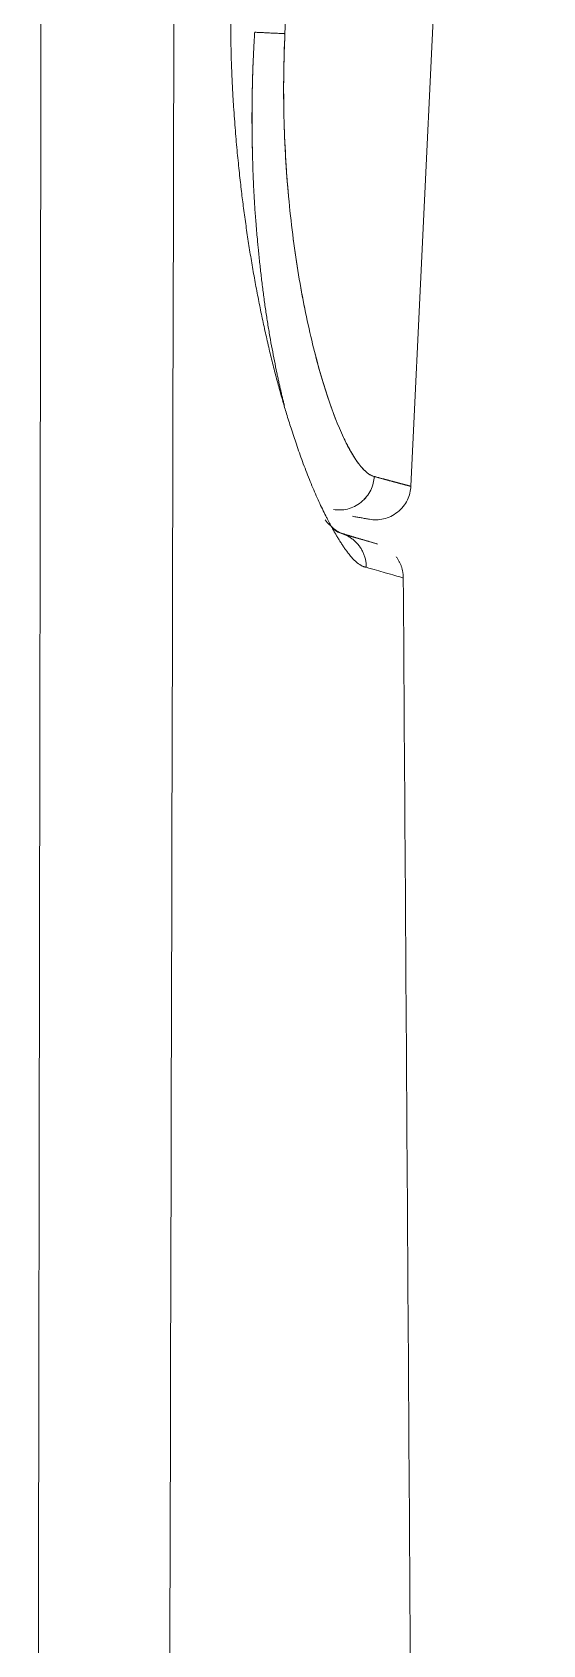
# Model space of a CAD drawing. Extents: x 12185 to 15344, y -91 to 2224.
# Drawn here: x 12867.08 to 12874.34, y 1043.66 to 1066.55 of the extents above; entities that cross this region are included whole.
import ezdxf

# ---------------------------------------------------------------- set-up
doc = ezdxf.new("R2010")
doc.units = 0
doc.header["$LTSCALE"] = 10
doc.header["$MEASUREMENT"] = 0
doc.layers.add('1', color=7, linetype='CONTINUOUS')

msp = doc.modelspace()

# ---------------------------------------------------------------- linework, layer by layer
at = {"layer": '1', "color": 7, "linetype": 'Continuous', "lineweight": 18}
msp.add_line((12872.461, 1060.108), (12874.336, 1099.186), dxfattribs=at)
at = {"layer": '1', "color": 7, "linetype": 'Continuous', "lineweight": 13}
msp.add_line((12871.493, 1059.436), (12871.468, 1059.444), dxfattribs=at)
at = {"layer": '1', "color": 7, "linetype": 'Continuous', "lineweight": 18}
for points, degree in [([(12871.883, 1091.716), (12871.48, 1083.322), (12871.077, 1074.928), (12870.674, 1066.534)], 3), ([(12870.674, 1066.534), (12871.077, 1074.928), (12871.48, 1083.322), (12871.883, 1091.715)], 3), ([(12871.635, 1059.682), (12871.876, 1059.64)], 1), ([(12871.478, 1059.436), (12871.443, 1059.447), (12871.406, 1059.466), (12871.368, 1059.494)], 3), ([(12872.355, 1058.803), (12872.355, 1058.972), (12872.253, 1059.108)], 2), ([(12872.813, 988.385), (12872.355, 1058.807)], 1)]:
    msp.add_open_spline(points, degree=degree, dxfattribs=at)
at = {"layer": '1', "color": 7, "linetype": 'Continuous', "lineweight": 13}
for points in [[(12867.236, 1084.739), (12867.186, 1052.618), (12867.135, 1020.497), (12867.084, 988.376)], [(12869.139, 1084.744), (12869.064, 1052.621), (12868.983, 1020.5), (12868.896, 988.379)]]:
    msp.add_open_spline(points, degree=3, dxfattribs=at)
at = {"layer": '1', "color": 7, "linetype": 'Continuous', "lineweight": 18}
for points, knots in [([(12869.904, 1066.883), (12869.904, 1066.872), (12869.904, 1066.849), (12869.903, 1066.815), (12869.903, 1066.78), (12869.903, 1066.744), (12869.903, 1066.708), (12869.903, 1066.671), (12869.903, 1066.634), (12869.903, 1066.595), (12869.904, 1066.557), (12869.904, 1066.517), (12869.905, 1066.477), (12869.905, 1066.436), (12869.906, 1066.395), (12869.907, 1066.352), (12869.908, 1066.31), (12869.909, 1066.266), (12869.91, 1066.222), (12869.911, 1066.178), (12869.913, 1066.132), (12869.914, 1066.086), (12869.916, 1066.04), (12869.918, 1065.993), (12869.92, 1065.945), (12869.922, 1065.897), (12869.924, 1065.848), (12869.927, 1065.798), (12869.929, 1065.748), (12869.932, 1065.697), (12869.935, 1065.646), (12869.938, 1065.594), (12869.944, 1065.501), (12869.953, 1065.369), (12869.966, 1065.2), (12869.979, 1065.038), (12869.993, 1064.883), (12870.008, 1064.734), (12870.022, 1064.592), (12870.037, 1064.457), (12870.052, 1064.328), (12870.067, 1064.205), (12870.088, 1064.041), (12870.116, 1063.835), (12870.152, 1063.586), (12870.192, 1063.339), (12870.234, 1063.093), (12870.279, 1062.851), (12870.327, 1062.611), (12870.377, 1062.374), (12870.429, 1062.141), (12870.484, 1061.912), (12870.541, 1061.687), (12870.594, 1061.489), (12870.646, 1061.306), (12870.699, 1061.126), (12870.764, 1060.92), (12870.839, 1060.693), (12870.91, 1060.494), (12870.971, 1060.331), (12871.021, 1060.206), (12871.07, 1060.086), (12871.119, 1059.972), (12871.168, 1059.863), (12871.217, 1059.76), (12871.257, 1059.681), (12871.287, 1059.623), (12871.309, 1059.582), (12871.332, 1059.539), (12871.356, 1059.495), (12871.382, 1059.451), (12871.408, 1059.405), (12871.435, 1059.36), (12871.463, 1059.315), (12871.492, 1059.27), (12871.522, 1059.226), (12871.553, 1059.184), (12871.581, 1059.148), (12871.605, 1059.118), (12871.624, 1059.096), (12871.643, 1059.075), (12871.662, 1059.056), (12871.679, 1059.04), (12871.696, 1059.025), (12871.712, 1059.012), (12871.728, 1059.001), (12871.743, 1058.991), (12871.757, 1058.983), (12871.77, 1058.976), (12871.783, 1058.97), (12871.796, 1058.966), (12871.807, 1058.963), (12871.818, 1058.96), (12871.826, 1058.959), (12871.829, 1058.959)], [0, 0, 0, 0, 0.002817, 0.00569, 0.008618, 0.011602, 0.014641, 0.017737, 0.020888, 0.024094, 0.027357, 0.030674, 0.034048, 0.037477, 0.040962, 0.044502, 0.048098, 0.051749, 0.055456, 0.059218, 0.063035, 0.066908, 0.070836, 0.074819, 0.078858, 0.082951, 0.0871, 0.091304, 0.095562, 0.099875, 0.104244, 0.108666, 0.113144, 0.128154, 0.142657, 0.156653, 0.170144, 0.183132, 0.195618, 0.207601, 0.219083, 0.230064, 0.240544, 0.263262, 0.286184, 0.30931, 0.332643, 0.356183, 0.379931, 0.403888, 0.428054, 0.45243, 0.477015, 0.50181, 0.519369, 0.540881, 0.566348, 0.595776, 0.629175, 0.647924, 0.666673, 0.685422, 0.70417, 0.722916, 0.741662, 0.760408, 0.768434, 0.77694, 0.785925, 0.795391, 0.805338, 0.815767, 0.826677, 0.83807, 0.849947, 0.862308, 0.875155, 0.888488, 0.897229, 0.905737, 0.914009, 0.922047, 0.929849, 0.937416, 0.944746, 0.951839, 0.958695, 0.965312, 0.971691, 0.977831, 0.983732, 0.989394, 0.994817, 1, 1, 1, 1]), ([(12870.668, 1061.25), (12870.664, 1061.266), (12870.655, 1061.302), (12870.641, 1061.356), (12870.627, 1061.414), (12870.613, 1061.472), (12870.599, 1061.532), (12870.585, 1061.594), (12870.572, 1061.657), (12870.551, 1061.754), (12870.524, 1061.887), (12870.491, 1062.058), (12870.459, 1062.236), (12870.429, 1062.418), (12870.4, 1062.604), (12870.373, 1062.795), (12870.348, 1062.99), (12870.325, 1063.189), (12870.309, 1063.343), (12870.298, 1063.455), (12870.29, 1063.531), (12870.281, 1063.625), (12870.271, 1063.739), (12870.258, 1063.893), (12870.244, 1064.082), (12870.231, 1064.3), (12870.221, 1064.52), (12870.216, 1064.678), (12870.214, 1064.774), (12870.213, 1064.806), (12870.212, 1064.839), (12870.211, 1064.872), (12870.211, 1064.907), (12870.21, 1064.943), (12870.209, 1064.979), (12870.209, 1065.017), (12870.208, 1065.055), (12870.208, 1065.094), (12870.207, 1065.135), (12870.207, 1065.176), (12870.207, 1065.217), (12870.206, 1065.26), (12870.206, 1065.304), (12870.206, 1065.348), (12870.206, 1065.394), (12870.206, 1065.44), (12870.206, 1065.487), (12870.207, 1065.535), (12870.207, 1065.584), (12870.208, 1065.634), (12870.209, 1065.684), (12870.21, 1065.736), (12870.211, 1065.788), (12870.212, 1065.842), (12870.214, 1065.896), (12870.215, 1065.951), (12870.217, 1066.007), (12870.219, 1066.064), (12870.221, 1066.122), (12870.224, 1066.181), (12870.227, 1066.241), (12870.23, 1066.301), (12870.233, 1066.363), (12870.236, 1066.426), (12870.24, 1066.49), (12870.243, 1066.533), (12870.244, 1066.554)], [0, 0, 0, 0, 0.0129, 0.027217, 0.041654, 0.056211, 0.070887, 0.085681, 0.100594, 0.115624, 0.153748, 0.19189, 0.23004, 0.268191, 0.306333, 0.344454, 0.382543, 0.420589, 0.45858, 0.469144, 0.483098, 0.500433, 0.521139, 0.545202, 0.5837, 0.622043, 0.660197, 0.698126, 0.703441, 0.708903, 0.714512, 0.720266, 0.726166, 0.73221, 0.738398, 0.744729, 0.751203, 0.757818, 0.764574, 0.77147, 0.778504, 0.785677, 0.792986, 0.800432, 0.808012, 0.815728, 0.82358, 0.831569, 0.839694, 0.847957, 0.856357, 0.864897, 0.873578, 0.882399, 0.891364, 0.900472, 0.909727, 0.91913, 0.928684, 0.93839, 0.948252, 0.958273, 0.968453, 0.978795, 0.989311, 1, 1, 1, 1]), ([(12870.244, 1066.554), (12870.244, 1066.554), (12870.244, 1066.551), (12870.244, 1066.547), (12870.243, 1066.541), (12870.243, 1066.532), (12870.242, 1066.52), (12870.241, 1066.501), (12870.238, 1066.461), (12870.235, 1066.399), (12870.231, 1066.32), (12870.227, 1066.24), (12870.221, 1066.119), (12870.214, 1065.934), (12870.208, 1065.679), (12870.205, 1065.409), (12870.206, 1065.158), (12870.21, 1064.939), (12870.213, 1064.804), (12870.215, 1064.742), (12870.215, 1064.742)], [0, 0, 0, 0, 0.001043, 0.003775, 0.007038, 0.010286, 0.018654, 0.027066, 0.042332, 0.083609, 0.128136, 0.171866, 0.214795, 0.325765, 0.476116, 0.632871, 0.772365, 0.894684, 0.999925, 1, 1, 1, 1]), ([(12870.244, 1066.554), (12870.292, 1066.552), (12870.338, 1066.55), (12870.427, 1066.546), (12870.469, 1066.544), (12870.545, 1066.54), (12870.579, 1066.538), (12870.635, 1066.536), (12870.658, 1066.534), (12870.674, 1066.534)], [0, 0, 0, 0, 0.25, 0.25, 0.5, 0.5, 0.75, 0.75, 1, 1, 1, 1]), ([(12870.674, 1066.534), (12870.66, 1066.534), (12870.64, 1066.535), (12870.6, 1066.537), (12870.586, 1066.538), (12870.553, 1066.54), (12870.535, 1066.54), (12870.497, 1066.542), (12870.477, 1066.543), (12870.434, 1066.545), (12870.412, 1066.546), (12870.365, 1066.549), (12870.341, 1066.55), (12870.293, 1066.552), (12870.269, 1066.553), (12870.244, 1066.554)], [0, 0, 0, 0, 0.25, 0.25, 0.375, 0.375, 0.5, 0.5, 0.625, 0.625, 0.75, 0.75, 0.875, 0.875, 1, 1, 1, 1]), ([(12871.941, 1060.247), (12871.907, 1060.257), (12871.872, 1060.276), (12871.799, 1060.336), (12871.762, 1060.376), (12871.686, 1060.475), (12871.647, 1060.535), (12871.569, 1060.671), (12871.53, 1060.748), (12871.412, 1061.006), (12871.334, 1061.212), (12871.182, 1061.683), (12871.108, 1061.947), (12871.007, 1062.38), (12870.975, 1062.531), (12870.913, 1062.843), (12870.884, 1063.005), (12870.804, 1063.504), (12870.759, 1063.856), (12870.691, 1064.588), (12870.669, 1064.968), (12870.651, 1065.744), (12870.655, 1066.139), (12870.674, 1066.534)], [0, 0, 0, 0, 0.0625, 0.0625, 0.125, 0.125, 0.1875, 0.1875, 0.25, 0.25, 0.375, 0.375, 0.5, 0.5, 0.5625, 0.5625, 0.625, 0.625, 0.75, 0.75, 0.875, 0.875, 1, 1, 1, 1]), ([(12870.674, 1066.534), (12870.673, 1066.522), (12870.672, 1066.498), (12870.671, 1066.462), (12870.669, 1066.426), (12870.668, 1066.391), (12870.666, 1066.355), (12870.665, 1066.319), (12870.664, 1066.283), (12870.663, 1066.248), (12870.662, 1066.212), (12870.661, 1066.177), (12870.66, 1066.141), (12870.659, 1066.105), (12870.658, 1066.07), (12870.658, 1066.034), (12870.657, 1065.999), (12870.656, 1065.963), (12870.656, 1065.928), (12870.656, 1065.893), (12870.655, 1065.857), (12870.655, 1065.822), (12870.655, 1065.787), (12870.655, 1065.751), (12870.655, 1065.716), (12870.655, 1065.681), (12870.655, 1065.645), (12870.655, 1065.61), (12870.656, 1065.575), (12870.656, 1065.54), (12870.657, 1065.505), (12870.657, 1065.47), (12870.658, 1065.435), (12870.658, 1065.399), (12870.659, 1065.364), (12870.66, 1065.329), (12870.661, 1065.294), (12870.662, 1065.259), (12870.663, 1065.225), (12870.664, 1065.19), (12870.665, 1065.155), (12870.667, 1065.12), (12870.668, 1065.085), (12870.669, 1065.05), (12870.671, 1065.015), (12870.672, 1064.981), (12870.674, 1064.946), (12870.676, 1064.911), (12870.678, 1064.876), (12870.679, 1064.842), (12870.681, 1064.807), (12870.683, 1064.772), (12870.685, 1064.738), (12870.688, 1064.703), (12870.69, 1064.669), (12870.692, 1064.634), (12870.695, 1064.6), (12870.697, 1064.565), (12870.699, 1064.531), (12870.702, 1064.496), (12870.705, 1064.462), (12870.707, 1064.427), (12870.71, 1064.393), (12870.713, 1064.359), (12870.716, 1064.324), (12870.719, 1064.29), (12870.722, 1064.256), (12870.741, 1064.05), (12870.781, 1063.681), (12870.855, 1063.168), (12870.941, 1062.684), (12871.04, 1062.23), (12871.146, 1061.811), (12871.258, 1061.436), (12871.373, 1061.107), (12871.457, 1060.907), (12871.506, 1060.8), (12871.522, 1060.767), (12871.538, 1060.736), (12871.553, 1060.705), (12871.568, 1060.675), (12871.584, 1060.646), (12871.599, 1060.618), (12871.614, 1060.591), (12871.629, 1060.565), (12871.644, 1060.541), (12871.659, 1060.517), (12871.674, 1060.494), (12871.689, 1060.472), (12871.704, 1060.451), (12871.718, 1060.431), (12871.733, 1060.412), (12871.747, 1060.394), (12871.762, 1060.377), (12871.776, 1060.361), (12871.79, 1060.346), (12871.805, 1060.332), (12871.819, 1060.319), (12871.833, 1060.307), (12871.847, 1060.296), (12871.86, 1060.286), (12871.874, 1060.277), (12871.888, 1060.269), (12871.901, 1060.262), (12871.915, 1060.256), (12871.928, 1060.251), (12871.937, 1060.249), (12871.941, 1060.247)], [0, 0, 0, 0, 0.003768, 0.007533, 0.011296, 0.015056, 0.018814, 0.022569, 0.026323, 0.030074, 0.033824, 0.037572, 0.041319, 0.045065, 0.048809, 0.052552, 0.056294, 0.060036, 0.063776, 0.067517, 0.071257, 0.074997, 0.078736, 0.082476, 0.086216, 0.089957, 0.093698, 0.09744, 0.101182, 0.104926, 0.10867, 0.112416, 0.116163, 0.119912, 0.123663, 0.127415, 0.131169, 0.134925, 0.138684, 0.142445, 0.146208, 0.149974, 0.153743, 0.157515, 0.16129, 0.165069, 0.16885, 0.172635, 0.176424, 0.180217, 0.184013, 0.187814, 0.191618, 0.195428, 0.199241, 0.203059, 0.206882, 0.21071, 0.214543, 0.218381, 0.222224, 0.226073, 0.229927, 0.233787, 0.237653, 0.241524, 0.245402, 0.249286, 0.311548, 0.373578, 0.435911, 0.499073, 0.562375, 0.624851, 0.687027, 0.749439, 0.757763, 0.766058, 0.774326, 0.782568, 0.790784, 0.798978, 0.807148, 0.815298, 0.823428, 0.83154, 0.839634, 0.847713, 0.855777, 0.863828, 0.871867, 0.879895, 0.887915, 0.895927, 0.903932, 0.911932, 0.919929, 0.927924, 0.935917, 0.943912, 0.951908, 0.959907, 0.967911, 0.975921, 0.983938, 0.991964, 1, 1, 1, 1]), ([(12871.365, 1059.778), (12871.395, 1059.773), (12871.427, 1059.771), (12871.493, 1059.773), (12871.528, 1059.777), (12871.596, 1059.794), (12871.63, 1059.806), (12871.696, 1059.839), (12871.727, 1059.859), (12871.785, 1059.906), (12871.811, 1059.933), (12871.857, 1059.991), (12871.876, 1060.022), (12871.907, 1060.086), (12871.919, 1060.119), (12871.935, 1060.184), (12871.94, 1060.216), (12871.941, 1060.247)], [0, 0, 0, 0, 0.125, 0.125, 0.25, 0.25, 0.375, 0.375, 0.5, 0.5, 0.625, 0.625, 0.75, 0.75, 0.875, 0.875, 1, 1, 1, 1]), ([(12871.941, 1060.247), (12871.94, 1060.216), (12871.935, 1060.184), (12871.919, 1060.119), (12871.907, 1060.086), (12871.876, 1060.022), (12871.856, 1059.99), (12871.822, 1059.946), (12871.809, 1059.932), (12871.795, 1059.918)], [0, 0, 0, 0, 0.283608, 0.283608, 0.567215, 0.567215, 0.850823, 0.850823, 1, 1, 1, 1]), ([(12871.941, 1060.247), (12871.946, 1060.246), (12871.957, 1060.243), (12871.972, 1060.239), (12871.987, 1060.235), (12872.002, 1060.231), (12872.017, 1060.227), (12872.031, 1060.223), (12872.045, 1060.219), (12872.059, 1060.216), (12872.072, 1060.212), (12872.086, 1060.208), (12872.099, 1060.205), (12872.112, 1060.201), (12872.125, 1060.198), (12872.137, 1060.195), (12872.149, 1060.191), (12872.161, 1060.188), (12872.173, 1060.185), (12872.185, 1060.182), (12872.196, 1060.179), (12872.207, 1060.176), (12872.218, 1060.173), (12872.228, 1060.17), (12872.239, 1060.167), (12872.249, 1060.165), (12872.259, 1060.162), (12872.268, 1060.16), (12872.278, 1060.157), (12872.287, 1060.155), (12872.296, 1060.152), (12872.305, 1060.15), (12872.313, 1060.148), (12872.321, 1060.145), (12872.329, 1060.143), (12872.337, 1060.141), (12872.345, 1060.139), (12872.352, 1060.137), (12872.359, 1060.135), (12872.366, 1060.134), (12872.372, 1060.132), (12872.379, 1060.13), (12872.385, 1060.129), (12872.391, 1060.127), (12872.396, 1060.125), (12872.402, 1060.124), (12872.407, 1060.123), (12872.412, 1060.121), (12872.417, 1060.12), (12872.421, 1060.119), (12872.425, 1060.118), (12872.429, 1060.117), (12872.433, 1060.116), (12872.437, 1060.115), (12872.44, 1060.114), (12872.443, 1060.113), (12872.446, 1060.112), (12872.449, 1060.112), (12872.451, 1060.111), (12872.453, 1060.111), (12872.455, 1060.11), (12872.457, 1060.11), (12872.458, 1060.109), (12872.459, 1060.109), (12872.46, 1060.109), (12872.461, 1060.109), (12872.461, 1060.109), (12872.461, 1060.109), (12872.462, 1060.109), (12872.462, 1060.109)], [0, 0, 0, 0, 0.015056, 0.030112, 0.045167, 0.060221, 0.075275, 0.090328, 0.105381, 0.120433, 0.135484, 0.150535, 0.165585, 0.180635, 0.195684, 0.210732, 0.22578, 0.240828, 0.255875, 0.270921, 0.285967, 0.301012, 0.316057, 0.331101, 0.346145, 0.361188, 0.376231, 0.391273, 0.406315, 0.421356, 0.436397, 0.451437, 0.466477, 0.481517, 0.496556, 0.511594, 0.526632, 0.54167, 0.556707, 0.571743, 0.58678, 0.601816, 0.616851, 0.631886, 0.646921, 0.661955, 0.676988, 0.692022, 0.707055, 0.722087, 0.73712, 0.752151, 0.767183, 0.782214, 0.797245, 0.812275, 0.827305, 0.842335, 0.857364, 0.872393, 0.887422, 0.90245, 0.917478, 0.932506, 0.947533, 0.962561, 0.977587, 0.992614, 1, 1, 1, 1]), ([(12872.461, 1060.106), (12872.461, 1060.106), (12872.461, 1060.106), (12872.461, 1060.106), (12872.449, 1060.109), (12872.405, 1060.12), (12872.372, 1060.129), (12872.242, 1060.165), (12872.113, 1060.2), (12871.941, 1060.247)], [0, 0, 0, 0, 0.007281, 0.007281, 0.255461, 0.255461, 0.50364, 0.50364, 1, 1, 1, 1]), ([(12871.872, 1059.641), (12871.905, 1059.635), (12871.972, 1059.629), (12872.077, 1059.642), (12872.18, 1059.678), (12872.276, 1059.738), (12872.356, 1059.818), (12872.415, 1059.911), (12872.45, 1060.01), (12872.46, 1060.077), (12872.462, 1060.11)], [0, 0, 0, 0, 0.115073, 0.238144, 0.367235, 0.499599, 0.632021, 0.761281, 0.884608, 1, 1, 1, 1]), ([(12871.243, 1059.63), (12871.285, 1059.582), (12871.324, 1059.542), (12871.409, 1059.474), (12871.452, 1059.449), (12871.493, 1059.436)], [0, 0, 0, 0, 0.454521, 0.454521, 1, 1, 1, 1]), ([(12871.984, 1059.289), (12871.98, 1059.29), (12871.966, 1059.294), (12871.927, 1059.305), (12871.878, 1059.32), (12871.83, 1059.333), (12871.798, 1059.343), (12871.764, 1059.353), (12871.73, 1059.363), (12871.695, 1059.373), (12871.661, 1059.383), (12871.628, 1059.392), (12871.595, 1059.402), (12871.563, 1059.411), (12871.533, 1059.42), (12871.505, 1059.428), (12871.486, 1059.434), (12871.478, 1059.436)], [0, 0, 0, 0, 0.127265, 0.275743, 0.442866, 0.506502, 0.567011, 0.624391, 0.678643, 0.729767, 0.777761, 0.822626, 0.864362, 0.902967, 0.938442, 0.970786, 1, 1, 1, 1]), ([(12871.493, 1059.436), (12871.499, 1059.435), (12871.509, 1059.431), (12871.526, 1059.427), (12871.543, 1059.421), (12871.561, 1059.416), (12871.58, 1059.41), (12871.6, 1059.405), (12871.62, 1059.399), (12871.64, 1059.393), (12871.661, 1059.386), (12871.682, 1059.38), (12871.703, 1059.374), (12871.725, 1059.367), (12871.746, 1059.361), (12871.768, 1059.355), (12871.789, 1059.348), (12871.809, 1059.342), (12871.83, 1059.336), (12871.85, 1059.33), (12871.888, 1059.319), (12871.933, 1059.305), (12871.97, 1059.294), (12871.988, 1059.288), (12871.991, 1059.287), (12871.99, 1059.287)], [0, 0, 0, 0, 0.015783, 0.032738, 0.050864, 0.070163, 0.090634, 0.112277, 0.135091, 0.159078, 0.184236, 0.210566, 0.238067, 0.26674, 0.296585, 0.327601, 0.359788, 0.393146, 0.427676, 0.463376, 0.500248, 0.651309, 0.78496, 0.901207, 1, 1, 1, 1]), ([(12871.829, 1058.959), (12871.933, 1058.929), (12872.155, 1058.864), (12872.323, 1058.815), (12872.355, 1058.806), (12872.355, 1058.806)], [0, 0, 0, 0, 0.300951, 0.747525, 1, 1, 1, 1])]:
    msp.add_open_spline(points, degree=3, knots=knots, dxfattribs=at)
at = {"layer": '1', "color": 7, "linetype": 'Continuous', "lineweight": 13}
msp.add_rational_spline([(12871.478, 1059.436), (12871.695, 1059.372), (12871.83, 1059.189), (12871.829, 1058.959)], [1.11046792896, 0.963178301985, 0.963177357018, 1.11046509406], degree=3, dxfattribs=at)

doc.saveas('drawing.dxf')
